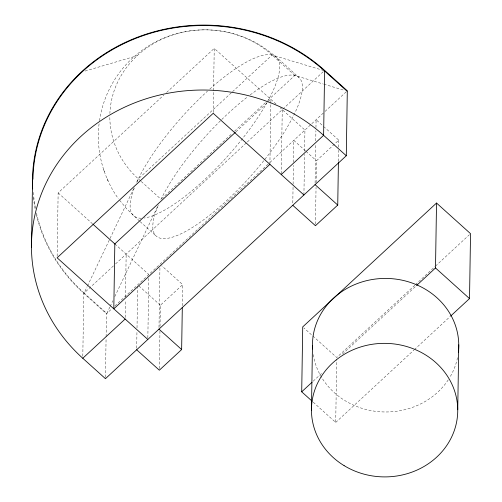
<?xml version="1.0" encoding="UTF-8"?>
<svg xmlns="http://www.w3.org/2000/svg" width="502" height="502" viewBox="0 0 502 502"><rect width="100%" height="100%" fill="white"/><g stroke="black" fill="none" stroke-linecap="round" stroke-linejoin="round"><path stroke-width="0.38" stroke-dasharray="2.51 1.88" d="M57.14 256.227L58.138 192.868L163.734 95.129M82.805 356.232L83.796 293.337A171.74 156.768 0.9 0 1 36.42 214.837M105.47 377.322L106.085 338.097M106.11 336.748L106.468 313.75L111.971 308.661M125.167 317.477L125.437 300.265M125.487 297.14L126.165 254.119M136.695 348.212L136.964 331.006M137.015 327.875L137.661 286.416M147.845 337.896L148.787 277.662M158.99 327.574L159.925 268.124M159.366 368.631L159.956 331.082M160.031 326.388L160.364 305.272L182.665 284.628L161.732 265.784M182.333 305.749L182.665 284.628M213.224 112.523L213.557 91.402M213.57 90.617L214.235 48.38L276.445 104.391M269.9 164.342L270.848 104.115M270.86 103.33L270.923 99.421L269.204 101.015M281.252 173.774L282.262 109.631M292.804 202.946L293.049 187.296M293.099 184.171L293.394 165.396M293.444 162.265L293.789 140.365L305.417 150.832M303.917 194.971L304.557 154.296M304.607 151.165L304.934 130.043L280.147 107.723M315.093 183.086L315.708 143.974M315.752 140.842L315.915 130.677M315.965 127.546L316.084 119.721L323.646 126.529M315.463 224.143L316.047 187.378M316.116 182.684L316.461 160.784L338.762 140.14L324.223 127.05M338.43 161.261L338.599 150.311M338.649 147.18L338.762 140.14M313.235 402.196L335.719 422.439L336.716 359.081M99.076 123.812C95.857 150.054 102.992 177.294 118.409 198.748M99.553 120.744C103.5 92.713 119.307 66.433 142.474 50.087C160.182 37.022 182.188 29.969 204.163 29.85C219.374 29.649 234.534 33.044 248.471 39.062C268.043 47.696 283.122 63.315 298.772 77.39M109.812 307.105L106.8 313.443L84.123 293.03L87.135 286.686M87.467 285.983L133.984 188.03M136.996 181.693L138.332 178.869L231.937 92.23M110.145 306.396L112.825 300.761M114.832 296.531L158.331 204.923M166.601 92.468L214.235 48.38M232.508 91.703L272.128 55.025L323.552 70.493M161.581 198.754L232.213 133.375M234.509 131.254L267.24 100.952M267.817 100.425L294.806 75.438L323.125 83.96M235.915 131.825L268.626 101.542M113.427 265.903L83.796 293.337L106.468 313.75M115.573 263.92L246.733 142.518M247.304 141.984L324.298 70.719M114.845 306L269.354 162.981M269.932 162.447L324.568 111.877M325.064 111.419L346.399 91.665M414.84 285.224L336.742 357.512L303.879 327.925M415.411 284.69L434.939 266.618M435.51 266.091L469.389 234.729M313.192 381.181L322.378 372.679M342.477 354.073L415.982 286.04M335.719 422.439L413.817 350.151M414.395 349.618L449.993 316.662M85.083 71.052L137.203 55.697M323.872 84.185L343.995 90.234M294.806 75.438L272.128 55.025A95.411 87.097 0.9 0 0 170.002 35.912A95.411 87.097 0.9 0 0 109.888 113.446M305.994 151.359L316.461 160.784M140.66 180.965L138.332 178.869A95.411 87.097 0.9 0 1 109.825 116.338M141.238 181.492L161.01 199.288A106.675 30.095 -48 0 1 247.831 96.691M139.569 221.112L126.642 208.782L118.892 199.344M140.146 221.639L156.429 236.291M58.138 192.868L92.443 223.754M114.826 243.909L148.837 274.531M138.853 285.902L160.364 305.272M103.55 169.525L104.617 172.199M107.183 178.712L108.3 181.511M209.786 89.074A106.675 30.095 -48 0 1 268.187 100.431M267.158 102.308A106.675 30.095 -48 0 1 144.087 218.025M141.269 218.219A106.675 30.095 -48 0 1 134.448 187.66M136.713 182.314A106.675 30.095 -48 0 1 207.477 91.157M35.115 208.807A171.74 156.768 0.9 0 1 33.283 196.615M84.123 293.03A171.27 156.342 0.9 0 1 36.37 212.547M35.429 207.947A171.27 156.342 0.9 0 1 33.264 190.911M250.184 94.903A106.675 30.095 -48 0 1 298.313 105.006A106.675 30.095 -48 0 1 201.427 221.407A106.675 30.095 -48 0 1 158.218 205.4M457.51 357.7A73.148 66.772 0.9 0 1 450.106 376.883M448.261 379.838A73.148 66.772 0.9 0 1 370.664 410.529A73.148 66.772 0.9 0 1 313.091 353.715"/><path stroke-width="0.75" d="M31.463 247.655L32.636 174.621M136.669 349.781L159.341 370.194L181.642 349.555L182.308 307.312M312.087 401.154L301.708 391.811L302.731 326.89L436.527 203.04L470.537 233.668L469.521 298.59L450.57 316.128M311.447 410.492L312.47 345.571M32.668 188.909A171.74 156.768 0.9 0 1 134.065 38.585A171.74 156.768 0.9 0 1 324.631 70.412L323.608 135.333L281.239 174.552M292.766 205.287L315.444 225.705L337.739 205.067L338.417 162.039M346.286 155.752L323.608 135.333A171.74 156.768 0.9 0 0 80.747 136.55A171.74 156.768 0.9 0 0 82.774 358.259L105.451 378.677L346.286 155.752L347.309 90.824L324.631 70.412M416.56 285.506L435.504 267.968L436.527 203.04M457.736 409.757L458.759 344.836M235.344 132.352L114.826 243.909L113.803 308.83L269.9 164.342M82.774 358.259L125.142 319.04M301.708 391.811L312.043 382.248M346.976 91.132L324.298 70.719A171.27 156.342 0.9 0 0 139.123 37.085A171.27 156.342 0.9 0 0 32.963 179.22M435.504 267.968L469.521 298.59M315.068 184.648L337.739 205.067M303.917 194.971L213.212 113.301L57.115 257.796L147.82 339.459M93.021 224.281L115.115 244.173M158.971 329.136L181.642 349.555M312.595 348.972A73.148 66.772 0.9 0 1 387.243 278.447A73.148 66.772 0.9 0 1 458.37 352.316M344.102 465.63A73.148 66.772 0.9 0 0 457.598 414.526A73.148 66.772 0.9 0 0 352.084 350.227A73.148 66.772 0.9 0 0 344.102 465.63"/></g></svg>
